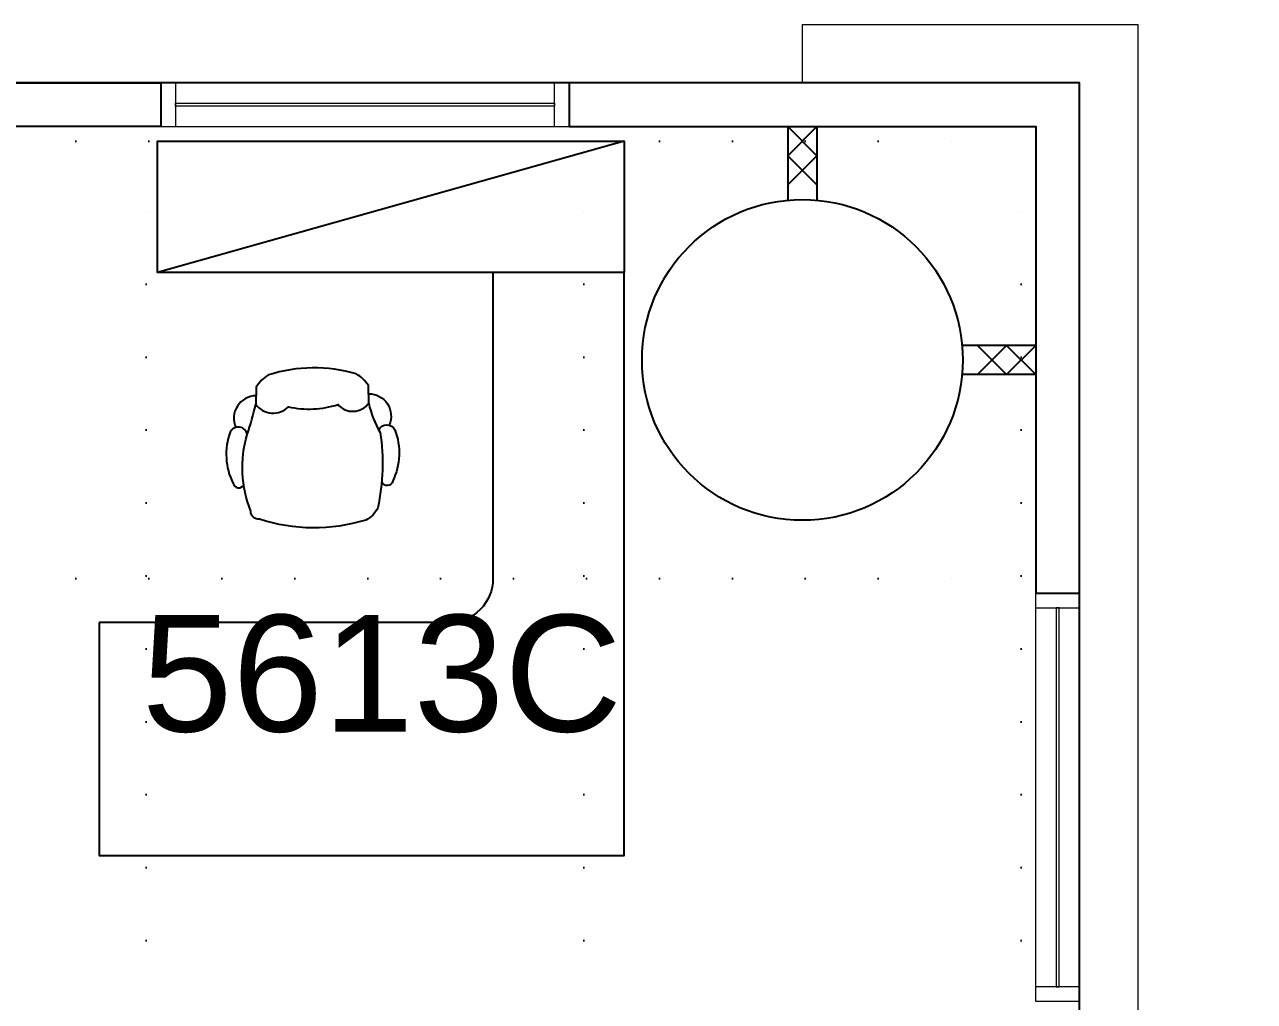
# Model space of a CAD drawing. Extents: x -68523 to 336700, y -113452 to 119396.
# Drawn here: x 255333 to 259550, y 28600 to 31950 of the extents above; entities that cross this region are included whole.
import ezdxf

# ---------------------------------------------------------------- set-up
doc = ezdxf.new("R2010")
doc.units = 0
doc.header["$LTSCALE"] = 1000
doc.header["$MEASUREMENT"] = 0
doc.linetypes.add('EC-5thFloor-s6144$0$DOT', pattern=[0.25, 0, -0.25])
doc.layers.get('0').update_dxf_attribs({"linetype": 'CONTINUOUS'})
for name, color, linetype in [('chair', 3, 'CONTINUOUS'), ('EC-5thFloor-s6144$0$4', 9, 'EC-5thFloor-s6144$0$DOT'), ('EC-5thFloor-s6144$0$E-blockwall', 1, 'CONTINUOUS'), ('EC-5thFloor-s6144$0$ECOLUMN', 7, 'CONTINUOUS'), ('EC-5thFloor-s6144$0$EWALL', 3, 'CONTINUOUS'), ('EWALL', 3, 'CONTINUOUS'), ('Layer1', 1, 'CONTINUOUS'), ('Rm-No-New', 3, 'CONTINUOUS')]:
    doc.layers.add(name, color=color, linetype=linetype)
doc.layers.add('EC-5thFloor-s6144$0$EWINDOW', color=9, linetype='CONTINUOUS', lineweight=9)
doc.layers.add('EWINDOW', color=9, linetype='CONTINUOUS', lineweight=9)
doc.layers.add('EC-5thFloor-s6144$0$HATCH-LINE', color=13, linetype='CONTINUOUS', plot=False)
doc.styles.add('T1', font='arial.ttf')

# ---------------------------------------------------------------- blocks, each defined once
blk = doc.blocks.new('EC-5thFloor-s6144$0$grid-base')
for p, q in [((-24750, 750), (750, 750)), ((-2250, -24750), (-2250, 750)), ((-750, -24750), (-750, 750)), ((750, -24750), (750, 750)), ((-24750, -750), (750, -750))]:
    blk.add_line(p, q)
blk = doc.blocks.new('EC-5thFloor-s6144$0$E-WIN1')
at = {"layer": 'EC-5thFloor-s6144$0$EWINDOW', "linetype": 'Continuous'}
for p, q in [((1399.9972, 149.9997), (0, 149.9997)), ((0, 149.9997), (0, 0)), ((1349.9973, 149.9997), (49.9999, 149.9997)), ((49.9999, 149.9997), (49.9999, 0)), ((1349.9973, 0), (1349.9973, 149.9997)), ((1399.9972, 0), (1399.9972, 149.9997)), ((49.9999, 79.99984), (1349.9973, 79.99984)), ((49.9999, 69.99986), (49.9999, 79.99984)), ((1349.9973, 69.99986), (49.9999, 69.99986)), ((1349.9973, 79.99984), (1349.9973, 69.99986)), ((0, 0), (1399.9972, 0)), ((49.9999, 0), (1349.9973, 0))]:
    blk.add_line(p, q, dxfattribs=at)
blk = doc.blocks.new('EC-5thFloor-s6144$0$BLOCK100_1')
for p, q in [((0, 200), (-100, 100)), ((0, 100), (-100, 200)), ((0, 0), (-100, 100)), ((0, 100), (-100, 0))]:
    blk.add_line(p, q)
blk = doc.blocks.new('E-WIN1')
at = {"layer": 'EWINDOW', "linetype": 'Continuous'}
for p, q in [((1399.9972, 149.9997), (0, 149.9997)), ((0, 149.9997), (0, 0)), ((1349.9973, 149.9997), (49.9999, 149.9997)), ((49.9999, 149.9997), (49.9999, 0)), ((1349.9973, 0), (1349.9973, 149.9997)), ((1399.9972, 0), (1399.9972, 149.9997)), ((49.9999, 79.99984), (1349.9973, 79.99984)), ((49.9999, 69.99986), (49.9999, 79.99984)), ((1349.9973, 69.99986), (49.9999, 69.99986)), ((1349.9973, 79.99984), (1349.9973, 69.99986)), ((0, 0), (1399.9972, 0)), ((49.9999, 0), (1349.9973, 0))]:
    blk.add_line(p, q, dxfattribs=at)
blk = doc.blocks.new('Chair')
at = {"layer": 'chair'}
for points in [[(695.8, 241.3, -0.08073), (735, 341.8, 0.095163), (726.6, 599.8, 0.186837), (685.4, 642.2, 0.154629), (321.2, 639.4, 0.427425), (291.5, 611.7, 0.165672), (279, 349.1, -0.020853), (308.4, 245.3, -3.794507)], [(279, 349.1, -0.744345), (221.2, 340.7, -0.209175), (230.8, 516.3, -0.689638), (267.4, 521.3, -0.689638)], [(730.1, 333.1, 0.635952), (785.3, 332.5, 0.209175), (778.1, 508.2, 0.734215), (740.5, 511.7)], [(309.2, 215.7, -0.534567), (239.9, 324.4, 0.608356)], [(695.6, 208.7, 0.534567), (766.3, 316.5, -0.608356)]]:
    blk.add_lwpolyline(points, format="xyb", dxfattribs=at)
blk.add_lwpolyline([(695.8, 241.3), (694.6, 181.2, -0.117598), (653.2, 140.9, -0.149873), (352, 144.5, -0.121311), (309.9, 186), (308.4, 245.3, -0.463458), (420.2, 253.6, -0.132891), (590.6, 245.8, -0.488609), (695.8, 241.3)], format="xyb", close=True, dxfattribs=at)

msp = doc.modelspace()

# ---------------------------------------------------------------- linework, layer by layer
at = {"layer": 'EC-5thFloor-s6144$0$ECOLUMN'}
for points in [[(254200, 31750.1), (255800, 31750.1), (255800, 31600.1), (254200, 31600.1)], [(258800.1, 30000), (258950.1, 30000), (258950.1, 31750.1), (257200, 31750.1), (257200, 31600.1), (258800, 31600.1)]]:
    msp.add_lwpolyline(points, close=True, dxfattribs=at)
msp.add_circle((258000, 30800), 550, dxfattribs=at)
at = {"layer": 'EC-5thFloor-s6144$0$EWALL'}
for p, q in [((257950, 31600.1), (257950, 31347.7)), ((258050, 31600.1), (258050, 31347.7)), ((258800.1, 30850), (258547.7, 30850)), ((258800.1, 30750), (258547.7, 30750))]:
    msp.add_line(p, q, dxfattribs=at)
at = {"layer": 'EC-5thFloor-s6144$0$EWINDOW'}
msp.add_lwpolyline([(258950, 18800), (258950.1, 31750.1), (258000, 31750.1), (258000, 31950.1), (259150.1, 31950), (259150.1, 31950), (259150.1, 18800)], close=True, dxfattribs=at)
at = {"layer": 'EC-5thFloor-s6144$0$HATCH-LINE'}
msp.add_lwpolyline([(258950, 6100), (258950, 13500), (259550, 13500), (259550, 24100), (258950, 24100), (258950, 31750), (258950, 31750), (258950, 31750), (233362, 31750), (233362, 17850), (233050, 17850), (233050, 17850), (233050, 17850), (233050, 17850), (233050, 17850), (233050, -18050), (233050, -18050), (218424.9, -18049.9), (218424.9, -18049.9), (218424.9, -38550), (217000, -38550), (217000, -49550)], dxfattribs=at)
at = {"layer": 'EWALL'}
for p, q in [((257950, 31600.1), (257950, 31347.7)), ((258050, 31600.1), (258050, 31347.7)), ((258800.1, 30850), (258547.7, 30850)), ((258800.1, 30750), (258547.7, 30750))]:
    msp.add_line(p, q, dxfattribs=at)
at = {"layer": 'Layer1'}
msp.add_line((257388.9, 31550), (255788.9, 31100), dxfattribs=at)
msp.add_lwpolyline([(257388.9, 31100), (255788.9, 31100), (255788.9, 31550), (257388.9, 31550)], close=True, dxfattribs=at)
msp.add_lwpolyline([(255588.9, 29900), (255588.9, 29100), (257388.9, 29100), (257388.9, 31100), (256938.9, 31100), (256938.9, 30050, -0.414214), (256788.9, 29900)], format="xyb", close=True, dxfattribs=at)

# ---------------------------------------------------------------- block references
at = {"layer": 'EC-5thFloor-s6144$0$4'}
msp.add_blockref('EC-5thFloor-s6144$0$grid-base', (258000, 30800), dxfattribs=at)
at = {"layer": 'EC-5thFloor-s6144$0$E-blockwall'}
for p, rotation in [((257950, 31600.1), 180), ((258800.1, 30850), 89.99999999999999)]:
    msp.add_blockref('EC-5thFloor-s6144$0$BLOCK100_1', p, dxfattribs=dict(at, rotation=rotation))
at = {"layer": 'EC-5thFloor-s6144$0$EWINDOW', "linetype": 'Continuous'}
msp.add_blockref('EC-5thFloor-s6144$0$E-WIN1', (255800, 31600.1), dxfattribs=at)
at = {"layer": 'EC-5thFloor-s6144$0$EWINDOW', "linetype": 'Continuous', "xscale": -1, "rotation": 270}
msp.add_blockref('EC-5thFloor-s6144$0$E-WIN1', (258800.1, 28600), dxfattribs=at)
at = {"layer": 'EWINDOW', "linetype": 'Continuous'}
msp.add_blockref('E-WIN1', (255800, 31600.1), dxfattribs=at)
at = {"layer": 'Layer1', "xscale": -1, "rotation": 180}
msp.add_blockref('Chair', (255816.9, 30893), dxfattribs=at)

# ---------------------------------------------------------------- texts
at = {"layer": 'Rm-No-New', "style": 'T1'}
msp.add_text('5613C', height=400, dxfattribs=at).set_placement((255734.6, 29525.5))

doc.saveas('drawing.dxf')
